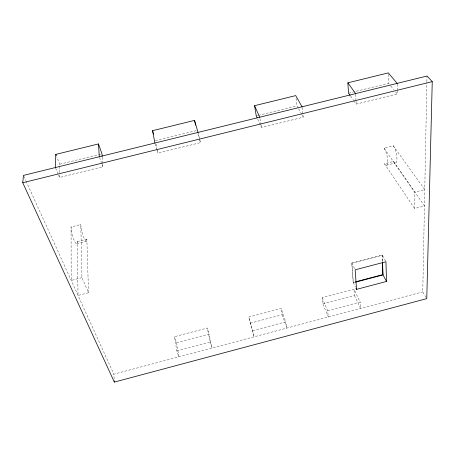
<?xml version="1.0" encoding="UTF-8"?>
<svg xmlns="http://www.w3.org/2000/svg" width="455" height="455" viewBox="0 0 455 455"><rect width="100%" height="100%" fill="white"/><g stroke="black" fill="none" stroke-linecap="round" stroke-linejoin="round"><path stroke-width="0.34" stroke-dasharray="2.27 1.71" d="M414.573 208.475L384.464 163.732L393.501 161.44L424.452 205.922L414.573 208.475L414.693 192.181L384.026 148.074L393.228 145.754L424.771 189.593L414.693 192.181M426.102 297.496L422.769 291.871L426.864 82.418M426.875 81.707L426.989 76.031M102.694 164.033L102.887 166.752L59.497 177.478L59.588 173.292M59.599 172.593L59.776 164.215L56.852 157.02M176.807 350.828L210.273 341.927L207.247 328.027L174.493 336.689L176.807 350.828L178.883 356.851L176.551 342.712L174.493 336.689M252.741 330.637L285.74 321.867L281.122 308.484L248.817 317.033L254.129 336.802L248.817 317.033M327.623 310.731L360.167 302.08L354.001 289.209L322.129 297.644L322.874 303.917L328.334 317.033L327.623 310.731L322.129 297.644M114.12 378.799L113.824 374.186L422.769 291.871M385.613 261.153L382.149 254.965L351.726 262.933L353.182 282.43L355.201 281.895M354.684 282.39L353.336 282.743L351.88 263.246L382.319 255.272L382.536 261.585M176.551 342.712L209.01 334.107L207.247 328.027M250.204 323.186L282.231 314.695L281.122 308.484M322.874 303.917L354.473 295.545L354.001 289.209M88.537 292.73L78.027 295.449L77.276 241.605A9.851 1.888 75.2 0 1 74.222 240.445A9.851 1.888 75.2 0 1 71.06 226.948L80.814 224.491A9.845 1.74 75.2 0 0 83.993 237.971A9.845 1.74 75.2 0 0 86.848 239.182L88.537 292.73L81.928 277.664L80.814 224.491M81.928 277.664L71.196 280.422L71.06 226.948M77.276 241.605L86.848 239.182M76.827 243.8L86.467 241.355M386.323 165.284L395.429 162.975M59.776 164.215L101.294 154M155.428 140.68L196.219 130.642M256.245 115.871L257.627 115.53M258.315 115.36L296.956 105.856L298.281 108.244M348.53 93.161L388.547 83.316L390.299 85.443M157.055 150.463L157.834 153.164L200.456 142.625L198.204 133.093M257.689 119.113L261.432 127.548L303.252 117.208L302.928 114.432M353.785 100.652L356.214 104.11L397.3 93.952L397.266 91.131M390.737 85.972L393.802 89.698M395.549 91.825L397.3 93.952M350.549 96.045L353.381 100.077M298.611 108.842L301.591 114.222M301.927 114.819L303.252 117.208M351.726 262.933L354.854 269.229M353.182 282.43L355.372 286.963M354.473 295.545L360.593 308.433L360.167 302.08M23.751 176.051L25.798 180.561M26.094 181.209L113.824 374.186M55.647 168.162L58.217 174.373M58.473 174.999L59.497 177.478M99.548 157.396L102.887 166.752M282.231 314.695L286.832 328.089L285.74 321.867M197.885 133.85L199.466 139.253M199.665 139.924L200.456 142.625M210.273 341.927L212.047 348.018L209.01 334.107M155.109 143.712L156.861 149.786M156.099 144.15L156.901 148.307M157.032 149.001L157.834 153.164M259.964 118.596L260.869 124.107M260.982 124.795L261.432 127.548M296.04 98.337L296.956 105.856M302.12 107.494L302.848 113.739M102.216 157.231L102.648 163.351M355.656 94.304L356.015 100.612M356.055 101.311L356.214 104.11M382.149 254.965L382.365 261.278M388.354 74.29L388.547 83.316M397.181 84.078L397.26 90.426M393.228 145.754A9.566 2.849 76.4 0 1 396.97 158.687A9.566 2.849 76.4 0 1 393.501 161.44M384.026 148.074A9.572 2.719 76.4 0 1 387.745 161.024A9.572 2.719 76.4 0 1 384.464 163.732"/><path stroke-width="0.68" d="M432.25 81.627L426.767 298.622L114.336 382.098L22.75 182.739L23.455 175.408L426.989 76.031L432.25 81.627L22.75 182.739M55.391 167.542L55.789 154.404L98.485 143.939L101.977 153.835L102.17 156.554M355.878 281.719L382.826 274.61L386.522 281.446L356.538 289.374L355.929 288.112M355.355 282.208L382.991 274.917L382.558 262.29M154.916 143.035L152.561 130.687L194.512 120.404L198.039 132.411M257.109 117.817L256.245 115.871L254.538 105.697L295.71 95.601L302.04 106.8M350.145 95.47L348.53 93.161L347.859 82.821L388.325 72.902L397.175 83.373M347.859 82.821L355.617 93.605M254.538 105.697L259.737 117.219M55.789 154.404L56.323 155.712M152.561 130.687L153.517 134.02M194.512 120.404L195.627 125.108M356.538 289.374L355.156 269.832L385.937 261.744L386.522 281.446M114.25 380.778L114.336 382.098M98.485 143.939L99.309 156.73M382.393 261.978L382.826 274.61"/></g></svg>
